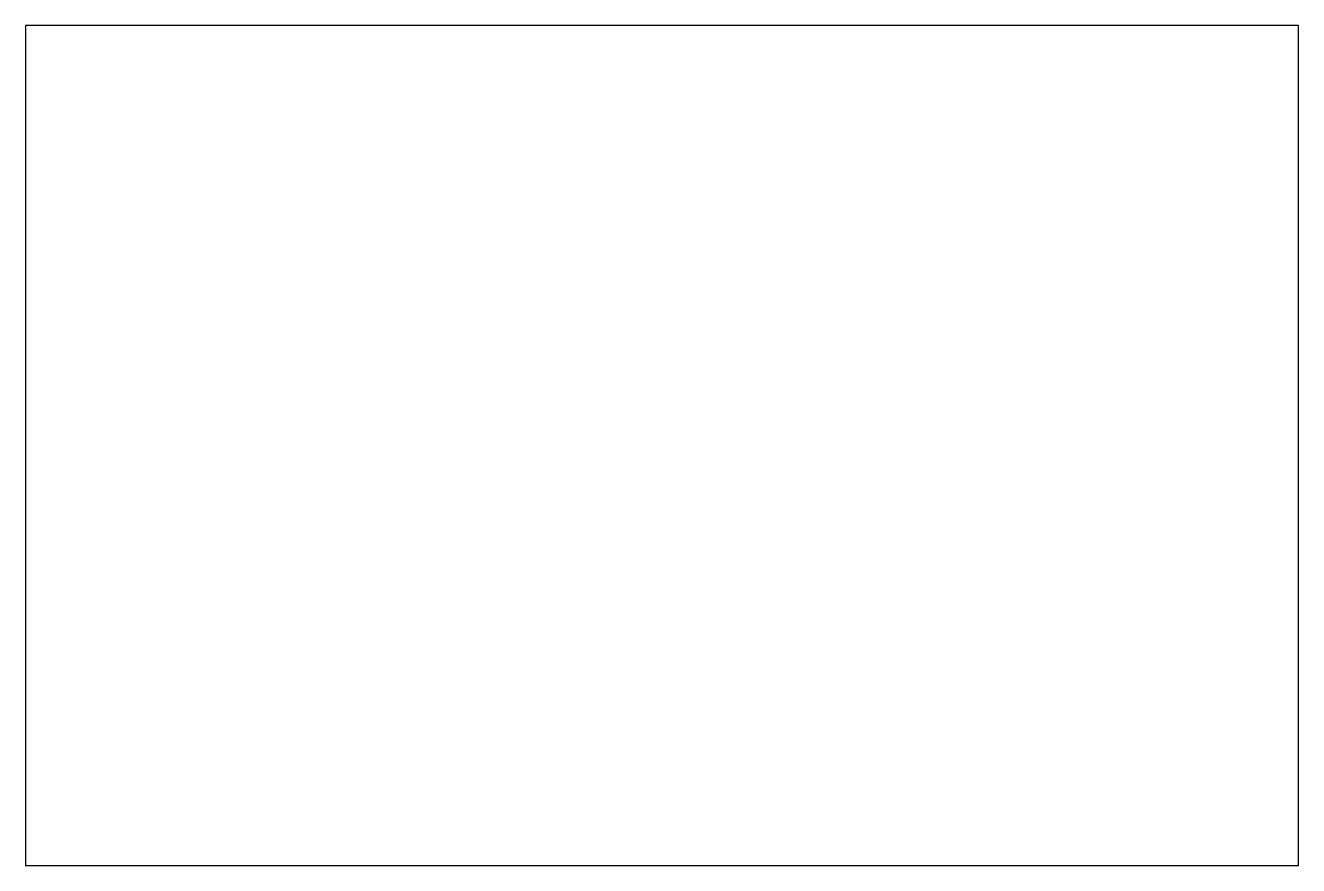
# Model space of a CAD drawing. Header units: millimetres. Extents: x -297 to -3, y -97 to 97.
import ezdxf

# ---------------------------------------------------------------- set-up
doc = ezdxf.new("R2010")
doc.units = ezdxf.units.MM
doc.layers.get('0').update_dxf_attribs({"linetype": 'CONTINUOUS'})

msp = doc.modelspace()

# ---------------------------------------------------------------- linework, layer by layer
msp.add_lwpolyline([(-297.27, -97.27), (-3, -97.27), (-3, 97), (-297.27, 97)], close=True)

doc.saveas('drawing.dxf')
